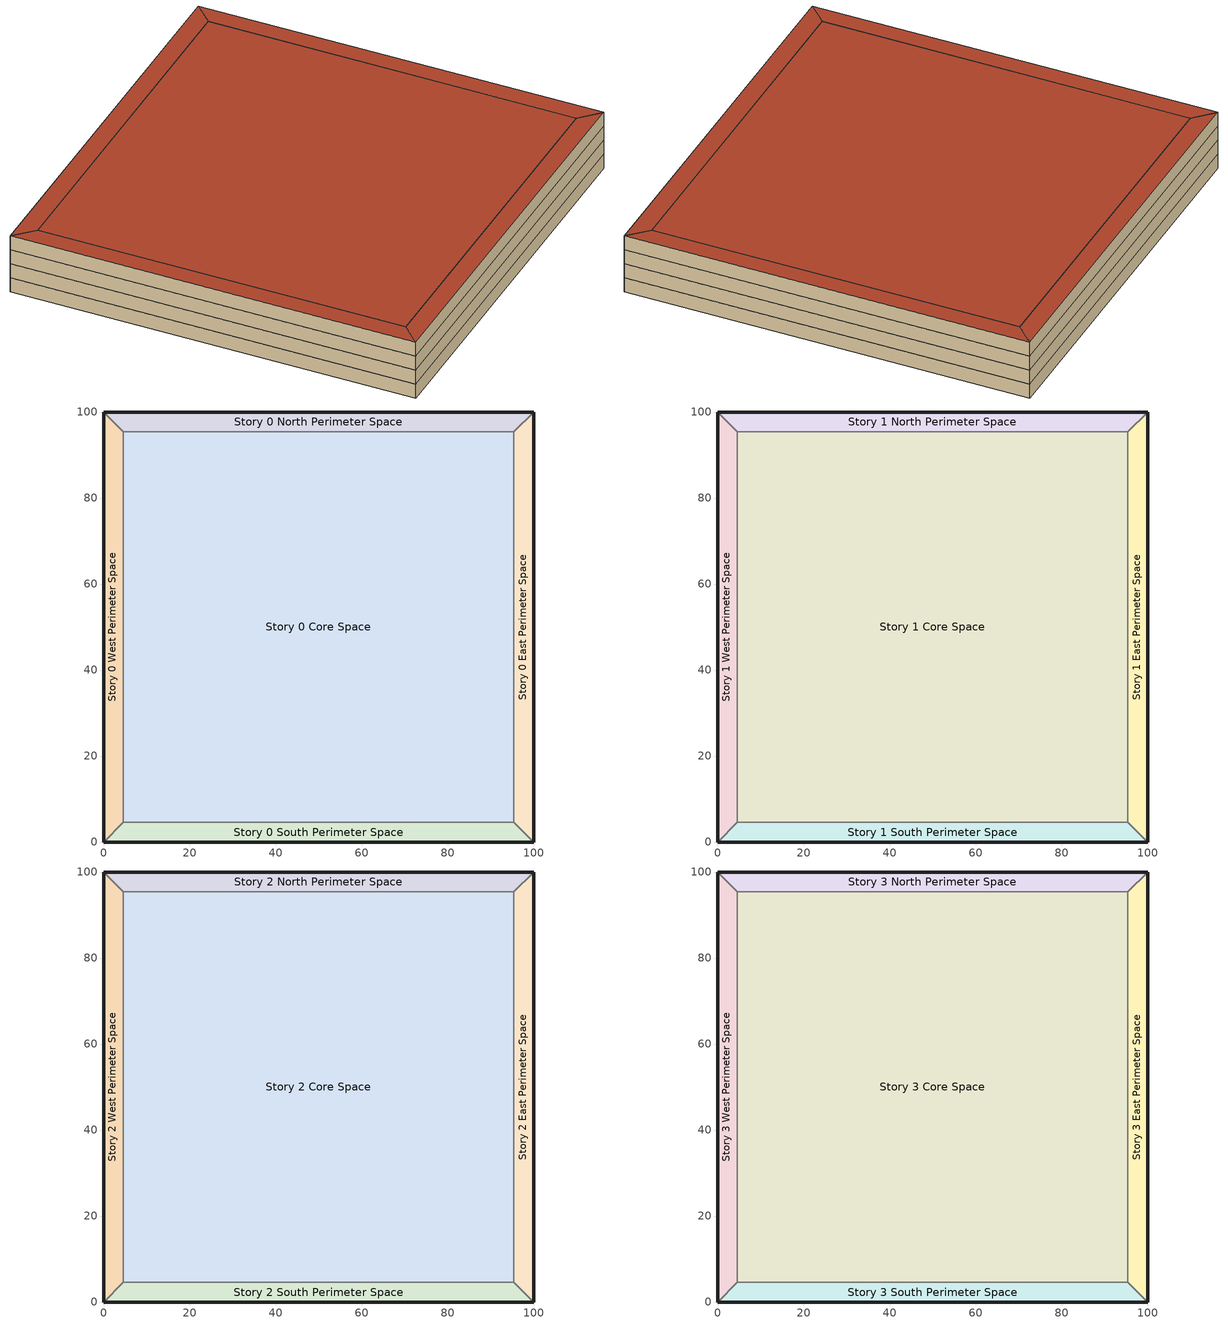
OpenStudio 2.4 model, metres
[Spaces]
Story 0 West Perimeter Space
 floor ground: 0,0 0,100 4.57,95.43 4.57,4.57 z-3.8
 wall ground: 0,100 0,0 z-3.8:0
 wall to Story 0 North Perimeter Space: 4.57,95.43 0,100 z-3.8:0
 wall to Story 0 Core Space: 4.57,4.57 4.57,95.43 z-3.8:0
 wall to Story 0 South Perimeter Space: 0,0 4.57,4.57 z-3.8:0
Story 0 North Perimeter Space
 floor ground: 0,100 100,100 95.43,95.43 4.57,95.43 z-3.8
 wall ground: 100,100 0,100 z-3.8:0
 wall to Story 0 East Perimeter Space: 95.43,95.43 100,100 z-3.8:0
 wall to Story 0 Core Space: 4.57,95.43 95.43,95.43 z-3.8:0
Story 0 East Perimeter Space
 floor ground: 100,100 100,0 95.43,4.57 95.43,95.43 z-3.8
 wall ground: 100,0 100,100 z-3.8:0
 wall to Story 0 South Perimeter Space: 95.43,4.57 100,0 z-3.8:0
 wall to Story 0 Core Space: 95.43,95.43 95.43,4.57 z-3.8:0
Story 0 South Perimeter Space
 floor ground: 100,0 0,0 4.57,4.57 95.43,4.57 z-3.8
 wall ground: 0,0 100,0 z-3.8:0
 wall to Story 0 Core Space: 95.43,4.57 4.57,4.57 z-3.8:0
Story 0 Core Space
 floor ground: 4.57,4.57 4.57,95.43 95.43,95.43 95.43,4.57 z-3.8
Story 1 West Perimeter Space
 floor to Story 0 West Perimeter Space: 0,0 0,100 4.57,95.43 4.57,4.57 z0
 wall ground: 0,100 0,0 z0:3.8
 wall to Story 1 North Perimeter Space: 4.57,95.43 0,100 z0:3.8
 wall to Story 1 Core Space: 4.57,4.57 4.57,95.43 z0:3.8
 wall to Story 1 South Perimeter Space: 0,0 4.57,4.57 z0:3.8
Story 1 North Perimeter Space
 floor to Story 0 North Perimeter Space: 0,100 100,100 95.43,95.43 4.57,95.43 z0
 wall ground: 100,100 0,100 z0:3.8
 wall to Story 1 East Perimeter Space: 95.43,95.43 100,100 z0:3.8
 wall to Story 1 Core Space: 4.57,95.43 95.43,95.43 z0:3.8
Story 1 East Perimeter Space
 floor to Story 0 East Perimeter Space: 100,100 100,0 95.43,4.57 95.43,95.43 z0
 wall ground: 100,0 100,100 z0:3.8
 wall to Story 1 South Perimeter Space: 95.43,4.57 100,0 z0:3.8
 wall to Story 1 Core Space: 95.43,95.43 95.43,4.57 z0:3.8
Story 1 South Perimeter Space
 floor to Story 0 South Perimeter Space: 100,0 0,0 4.57,4.57 95.43,4.57 z0
 wall ground: 0,0 100,0 z0:3.8
 wall to Story 1 Core Space: 95.43,4.57 4.57,4.57 z0:3.8
Story 1 Core Space
 floor to Story 0 Core Space: 4.57,4.57 4.57,95.43 95.43,95.43 95.43,4.57 z0
Story 2 West Perimeter Space
 floor to Story 1 West Perimeter Space: 0,0 0,100 4.57,95.43 4.57,4.57 z3.8
 wall outside: 0,100 0,0 z3.8:7.6
 wall to Story 2 North Perimeter Space: 4.57,95.43 0,100 z3.8:7.6
 wall to Story 2 Core Space: 4.57,4.57 4.57,95.43 z3.8:7.6
 wall to Story 2 South Perimeter Space: 0,0 4.57,4.57 z3.8:7.6
Story 2 North Perimeter Space
 floor to Story 1 North Perimeter Space: 0,100 100,100 95.43,95.43 4.57,95.43 z3.8
 wall outside: 100,100 0,100 z3.8:7.6
 wall to Story 2 East Perimeter Space: 95.43,95.43 100,100 z3.8:7.6
 wall to Story 2 Core Space: 4.57,95.43 95.43,95.43 z3.8:7.6
Story 2 East Perimeter Space
 floor to Story 1 East Perimeter Space: 100,100 100,0 95.43,4.57 95.43,95.43 z3.8
 wall outside: 100,0 100,100 z3.8:7.6
 wall to Story 2 South Perimeter Space: 95.43,4.57 100,0 z3.8:7.6
 wall to Story 2 Core Space: 95.43,95.43 95.43,4.57 z3.8:7.6
Story 2 South Perimeter Space
 floor to Story 1 South Perimeter Space: 100,0 0,0 4.57,4.57 95.43,4.57 z3.8
 wall outside: 0,0 100,0 z3.8:7.6
 wall to Story 2 Core Space: 95.43,4.57 4.57,4.57 z3.8:7.6
Story 2 Core Space
 floor to Story 1 Core Space: 4.57,4.57 4.57,95.43 95.43,95.43 95.43,4.57 z3.8
Story 3 West Perimeter Space
 floor to Story 2 West Perimeter Space: 0,0 0,100 4.57,95.43 4.57,4.57 z7.6
 wall outside: 0,100 0,0 z7.6:11.4
 wall to Story 3 North Perimeter Space: 4.57,95.43 0,100 z7.6:11.4
 wall to Story 3 Core Space: 4.57,4.57 4.57,95.43 z7.6:11.4
 wall to Story 3 South Perimeter Space: 0,0 4.57,4.57 z7.6:11.4
 roof outside: 4.57,4.57 4.57,95.43 0,100 0,0 z11.4
Story 3 North Perimeter Space
 floor to Story 2 North Perimeter Space: 0,100 100,100 95.43,95.43 4.57,95.43 z7.6
 wall outside: 100,100 0,100 z7.6:11.4
 wall to Story 3 East Perimeter Space: 95.43,95.43 100,100 z7.6:11.4
 wall to Story 3 Core Space: 4.57,95.43 95.43,95.43 z7.6:11.4
 roof outside: 4.57,95.43 95.43,95.43 100,100 0,100 z11.4
Story 3 East Perimeter Space
 floor to Story 2 East Perimeter Space: 100,100 100,0 95.43,4.57 95.43,95.43 z7.6
 wall outside: 100,0 100,100 z7.6:11.4
 wall to Story 3 South Perimeter Space: 95.43,4.57 100,0 z7.6:11.4
 wall to Story 3 Core Space: 95.43,95.43 95.43,4.57 z7.6:11.4
 roof outside: 95.43,95.43 95.43,4.57 100,0 100,100 z11.4
Story 3 South Perimeter Space
 floor to Story 2 South Perimeter Space: 100,0 0,0 4.57,4.57 95.43,4.57 z7.6
 wall outside: 0,0 100,0 z7.6:11.4
 wall to Story 3 Core Space: 95.43,4.57 4.57,4.57 z7.6:11.4
 roof outside: 95.43,4.57 4.57,4.57 0,0 100,0 z11.4
Story 3 Core Space
 floor to Story 2 Core Space: 4.57,4.57 4.57,95.43 95.43,95.43 95.43,4.57 z7.6
 roof outside: 95.43,4.57 95.43,95.43 4.57,95.43 4.57,4.57 z11.4
[Building]
Building 1: Default Construction Set=Construction Set 1
[Material] Roughness=Smooth; Density {kg/m3}=0.1; Specific Heat {J/kg-K}=100; Thermal Absorptance=0.9; Solar Absorptance=0.7; Visible Absorptance=0.7
Name | Thickness {m} | Conductivity {W/m-K}
opaque material | 0.0127 | 0.16
insulation material | 0.05 | 0.043
[WindowMaterial:SimpleGlazingSystem]
simple glazing test: U-Factor {W/m2-K}=3.23646; Solar Heat Gain Coefficient=0.25; Visible Transmittance=0.16
[WindowMaterial:Glazing]
Standard Glazing Test: Optical Data Type=SpectralAverage; Thickness {m}=0.003; Solar Transmittance at Normal Incidence=0.84; Front Side Solar Reflectance at Normal Incidence=0.075; Back Side Solar Reflectance at Normal Incidence=0.075; Visible Transmittance at Normal Incidence=0.9; Front Side Visible Reflectance at Normal Incidence=0.081; Back Side Visible Reflectance at Normal Incidence=0.081; Infrared Transmittance at Normal Incidence=0; Front Side Infrared Hemispherical Emissivity=0.84; Back Side Infrared Hemispherical Emissivity=0.84; Conductivity {W/m-K}=0.9; Dirt Correction Factor for Solar and Visible Transmittance=1; Solar Diffusing=No
[Construction]
OpaqueConstructionExtWall; OpaqueConstructionExtRoof; OpaqueConstructionExtFloor; OpaqueConstructionGrndWall; OpaqueConstructionGrndRoof; OpaqueConstructionGrndFloor; OpaqueConstructionIntWall; OpaqueConstructionIntRoof; OpaqueConstructionIntFloor; OpaqueConstructionDoor; OpaqueConstructionOverheadDoor: opaque material, insulation material
FenestrationConstructionFixed; FenestrationConstructionOperable: simple glazing test
FenestrationConstructionDoor; FenestrationConstructionSkylight; FenestrationConstructionDomeConstruction; FenestrationConstructionDiffuserConstruction: Standard Glazing Test
[DefaultSurfaceConstructions]
Name | Floor Construction | Wall Construction | Roof Ceiling Construction
ExteriorSet | OpaqueConstructionExtRoof | OpaqueConstructionExtWall | OpaqueConstructionExtFloor
InteriorSet | OpaqueConstructionIntRoof | OpaqueConstructionIntWall | OpaqueConstructionIntFloor
GroundSet | OpaqueConstructionGrndRoof | OpaqueConstructionGrndWall | OpaqueConstructionGrndFloor
[DefaultSubSurfaceConstructions] Fixed Window Construction=FenestrationConstructionFixed; Operable Window Construction=FenestrationConstructionOperable; Door Construction=OpaqueConstructionDoor; Glass Door Construction=FenestrationConstructionDoor; Overhead Door Construction=OpaqueConstructionOverheadDoor; Skylight Construction=FenestrationConstructionSkylight; Tubular Daylight Dome Construction=FenestrationConstructionDomeConstruction; Tubular Daylight Diffuser Construction=FenestrationConstructionDiffuserConstruction
Default Sub Surface Constructions 1; Default Sub Surface Constructions 2
[DefaultConstructionSet]
Construction Set 1: Default Exterior Surface Constructions=ExteriorSet; Default Interior Surface Constructions=InteriorSet; Default Ground Contact Surface Constructions=GroundSet; Default Exterior SubSurface Constructions=Default Sub Surface Constructions 1; Default Interior SubSurface Constructions=Default Sub Surface Constructions 2
[BuildingStory] Nominal Floor to Floor Height {m}=3.8
Name | Nominal Z Coordinate {m}
Story 0 | -3.8
Story 1 | 0
Story 2 | 3.8
Story 3 | 7.6
[Space]
Name | Building Story
Story 0 West Perimeter Space; Story 0 North Perimeter Space; Story 0 East Perimeter Space; Story 0 South Perimeter Space; Story 0 Core Space | Story 0
Story 1 West Perimeter Space; Story 1 North Perimeter Space; Story 1 East Perimeter Space; Story 1 South Perimeter Space; Story 1 Core Space | Story 1
Story 2 West Perimeter Space; Story 2 North Perimeter Space; Story 2 East Perimeter Space; Story 2 South Perimeter Space; Story 2 Core Space | Story 2
Story 3 West Perimeter Space; Story 3 North Perimeter Space; Story 3 East Perimeter Space; Story 3 South Perimeter Space; Story 3 Core Space | Story 3
